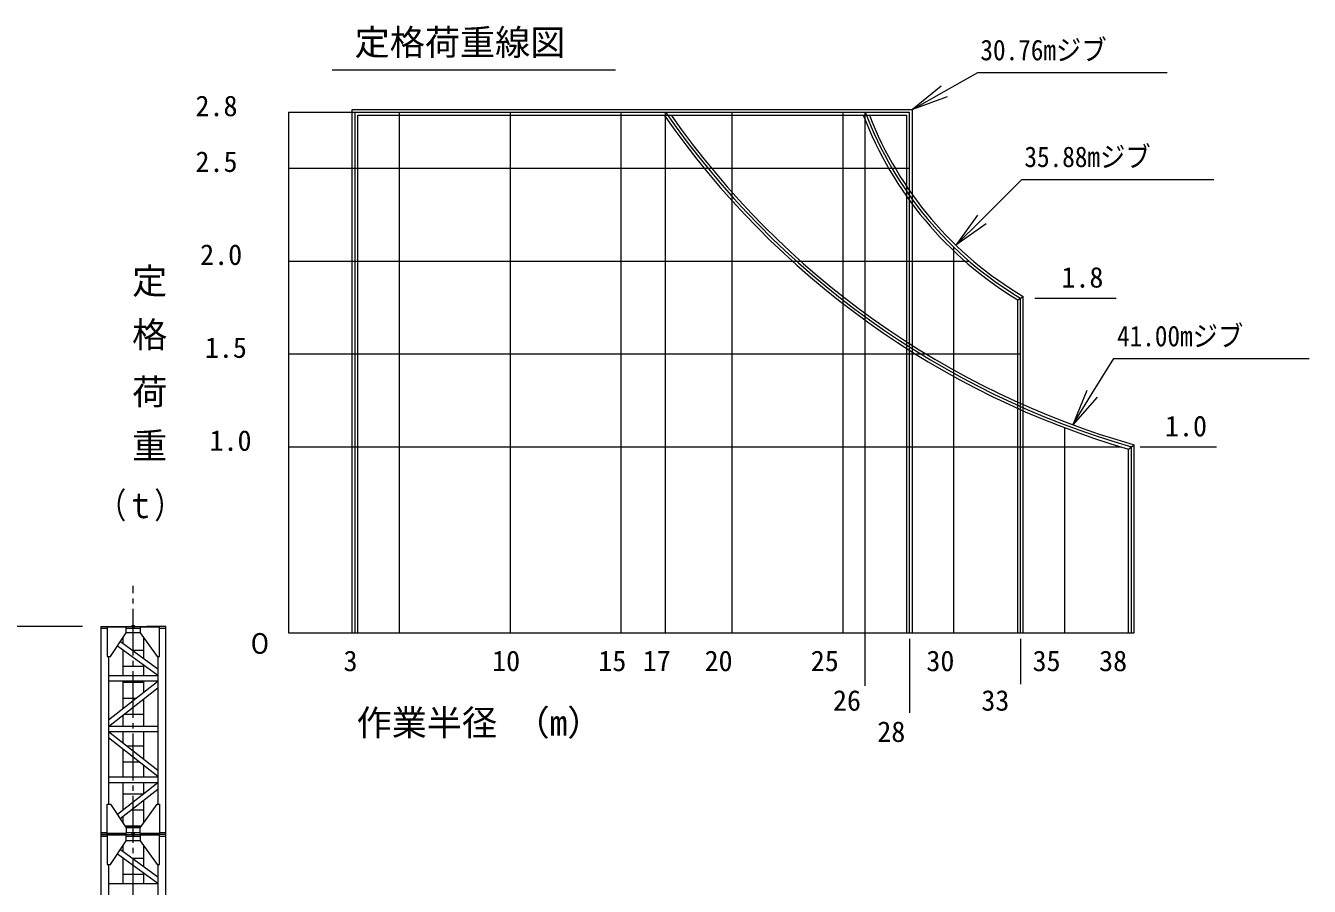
# Model space of a CAD drawing. Units: millimetres, scale not verified. Extents: x -32409 to 32443, y -43405 to 44769.
# Drawn here: x -9161 to 15512, y -10289 to 6264 of the extents above; entities that cross this region are included whole.
import ezdxf
from ezdxf.enums import TextEntityAlignment as Align

# ---------------------------------------------------------------- set-up
doc = ezdxf.new("R2010")
doc.units = ezdxf.units.MM
doc.header["$LTSCALE"] = 100
doc.header["$PDMODE"] = 32
doc.header["$PDSIZE"] = 50
doc.linetypes.add('CHAIN2', pattern=[12, 9, -1, 1, -1])
for name, color, linetype, lineweight in [('0-1_10 常用実線', 3, 'Continuous', 18), ('0-3_12 常用一点鎖線', 3, 'CHAIN2', 18), ('0-5_05 寸法', 7, 'Continuous', 18)]:
    doc.layers.add(name, color=color, linetype=linetype, lineweight=lineweight)
doc.styles.add('ＭＳ ゴシック', font='')
doc.styles.get('ＭＳ ゴシック').set_extended_font_data('MS Gothic')

msp = doc.modelspace()

# ---------------------------------------------------------------- linework, layer by layer
at = {"layer": '0-1_10 常用実線'}
for p, q in [((-7717.7, -5288.8), (-7352.7, -5288.8)), ((-7717.7, -5288.8), (-7717.7, -9288.8)), ((-7717.7, -5323.8), (-7597.7, -5323.8)), ((-7352.7, -5288.8), (-7352.7, -5303.8)), ((-7352.7, -5288.8), (-6832.7, -5288.8)), ((-7227.7, -5323.8), (-6957.7, -5323.8)), ((-6957.7, -5413.8), (-7227.7, -5413.8)), ((-6832.7, -5303.8), (-6832.7, -5288.8)), ((-6467.7, -5288.8), (-6832.7, -5288.8)), ((-6587.7, -5323.8), (-6467.7, -5323.8)), ((-6467.7, -9288.8), (-6467.7, -5288.8)), ((-7393.6, -5661.2), (-6617.7, -6228.8)), ((-7337.9, -5578), (-6617.7, -6104.9)), ((-7292.7, -5510.7), (-7292.7, -5611.1)), ((-6892.7, -5903.7), (-6892.7, -5504.8)), ((-7567.7, -5868.8), (-7567.7, -8708.8)), ((-7292.7, -5735), (-7292.7, -6238.8)), ((-6892.7, -5753.8), (-7092.7, -5753.8)), ((-6617.7, -5868.8), (-6617.7, -8708.8)), ((-6892.7, -6060.8), (-7292.7, -6060.8)), ((-6892.7, -6238.8), (-6892.7, -6027.6)), ((-6617.7, -6238.8), (-7567.7, -6238.8)), ((-7567.7, -6338.8), (-6617.7, -6338.8)), ((-6617.7, -6348.8), (-7567.7, -7091.7)), ((-7292.7, -6338.8), (-7292.7, -6876.6)), ((-6892.7, -6367.8), (-7292.7, -6367.8)), ((-6892.7, -6563.8), (-6892.7, -6338.8)), ((-6617.7, -6475.7), (-7567.7, -7218.6)), ((-7034.6, -6674.8), (-7292.7, -6674.8)), ((-6892.7, -7213.8), (-6892.7, -6690.8)), ((-7292.7, -7003.6), (-7292.7, -7213.8)), ((-6892.7, -6981.8), (-7264.9, -6981.8)), ((-6617.7, -7213.8), (-7567.7, -7213.8)), ((-7567.7, -7308.9), (-6617.7, -8051.8)), ((-7567.7, -7313.8), (-6617.7, -7313.8)), ((-7292.7, -7313.8), (-7292.7, -7524)), ((-6892.7, -7836.8), (-6892.7, -7313.8)), ((-6617.7, -8178.8), (-7567.7, -7435.9)), ((-6892.7, -7595.8), (-7200.9, -7595.8)), ((-7292.7, -7650.9), (-7292.7, -8188.8)), ((-6970.7, -7902.8), (-7292.7, -7902.8)), ((-6892.7, -8188.8), (-6892.7, -7963.7)), ((-6617.7, -8188.8), (-7567.7, -8188.8)), ((-7567.7, -8288.8), (-6617.7, -8288.8)), ((-6617.7, -8298.8), (-7398.4, -8909.2)), ((-7292.7, -8288.8), (-7292.7, -8826.6)), ((-6892.7, -8513.8), (-6892.7, -8288.8)), ((-6617.7, -8425.7), (-7342.5, -8992.5)), ((-6892.7, -8516.8), (-7292.7, -8516.8)), ((-6892.7, -8823.8), (-7126.8, -8823.8)), ((-6892.7, -9072.8), (-6892.7, -8640.8)), ((-7292.7, -8953.6), (-7292.7, -9066.8)), ((-7717.7, -9253.8), (-7597.7, -9253.8)), ((-7352.7, -9288.8), (-7717.7, -9288.8)), ((-7717.7, -9288.8), (-7352.7, -9288.8)), ((-7717.7, -9288.8), (-7717.7, -13288.8)), ((-7717.7, -9323.8), (-7597.7, -9323.8)), ((-7352.7, -9288.8), (-7352.7, -9273.8)), ((-7352.7, -9288.8), (-6832.7, -9288.8)), ((-7352.7, -9288.8), (-7352.7, -9303.8)), ((-7352.7, -9288.8), (-6832.7, -9288.8)), ((-6934.2, -9130.8), (-7249.9, -9130.8)), ((-7234.4, -9153.8), (-6950.6, -9153.8)), ((-6957.7, -9163.8), (-7227.7, -9163.8)), ((-7227.7, -9253.8), (-6957.7, -9253.8)), ((-7227.7, -9323.8), (-6957.7, -9323.8)), ((-6832.7, -9288.8), (-6832.7, -9273.8)), ((-6467.7, -9288.8), (-6832.7, -9288.8)), ((-6832.7, -9303.8), (-6832.7, -9288.8)), ((-6467.7, -9288.8), (-6832.7, -9288.8)), ((-6587.7, -9253.8), (-6467.7, -9253.8)), ((-6587.7, -9323.8), (-6467.7, -9323.8)), ((-6467.7, -13288.8), (-6467.7, -9288.8)), ((-7337.9, -9578), (-6617.7, -10104.9)), ((-7292.7, -9510.7), (-7292.7, -9611.1)), ((-6957.7, -9413.8), (-7227.7, -9413.8)), ((-6892.7, -9903.7), (-6892.7, -9504.8)), ((-7567.7, -9868.8), (-7567.7, -12708.8)), ((-7393.6, -9661.2), (-6617.7, -10228.8)), ((-7292.7, -9735), (-7292.7, -10238.8)), ((-6892.7, -9753.8), (-7092.7, -9753.8)), ((-6617.7, -9868.8), (-6617.7, -12708.8)), ((-6892.7, -10060.8), (-7292.7, -10060.8)), ((-6892.7, -10238.8), (-6892.7, -10027.6)), ((-6617.7, -10238.8), (-7567.7, -10238.8))]:
    msp.add_line(p, q, dxfattribs=at)
for points in [[(-7597.7, -5303.8), (-7597.7, -5868.8), (-7532.7, -5868.8), (-7227.7, -5413.8), (-7227.7, -5303.8)], [(-6957.7, -5303.8), (-6957.7, -5413.8), (-6632.7, -5868.8), (-6587.7, -5868.8), (-6587.7, -5303.8)], [(-7597.7, -9273.8), (-7597.7, -8708.8), (-7532.7, -8708.8), (-7227.7, -9163.8), (-7227.7, -9273.8)], [(-6957.7, -9273.8), (-6957.7, -9163.8), (-6632.7, -8708.8), (-6587.7, -8708.8), (-6587.7, -9273.8)], [(-7597.7, -9303.8), (-7597.7, -9868.8), (-7532.7, -9868.8), (-7227.7, -9413.8), (-7227.7, -9303.8)], [(-6957.7, -9303.8), (-6957.7, -9413.8), (-6632.7, -9868.8), (-6587.7, -9868.8), (-6587.7, -9303.8)]]:
    msp.add_lwpolyline(points, close=True, dxfattribs=at)
msp.add_lwpolyline([(-7271.7, -8810.2), (-7279.1, -8810.2), (-7292.7, -8823.8), (-7291.1, -8825.4)], dxfattribs=at)
for p in [(-7092.7, -5288.8), (-7092.7, -9288.8)]:
    msp.add_point(p, dxfattribs=at)
at = {"layer": '0-3_12 常用一点鎖線'}
msp.add_line((-7092.7, -23850.2), (-7092.7, -4511.4), dxfattribs=at)
at = {"layer": '0-5_05 寸法'}
for p, q in [((-3269.3, 5412.5), (2176, 5412.5)), ((8492.8, 4995.8), (9139.9, 5360.9)), ((9139.9, 5360.9), (12778.4, 5360.9)), ((8550.2, 4894.2), (7883.2, 4651.8)), ((-4107.7, 4597.8), (-4107.7, -5413.8)), ((-4107.7, 4597.8), (7829.2, 4597.8)), ((-2882.7, -5413.8), (-2882.7, 4651.8)), ((-2882.7, 4651.8), (7883.2, 4651.8)), ((-2828.7, -5413.8), (-2828.7, 4597.8)), ((-2774.7, -5413.8), (-2774.7, 4543.8)), ((-2774.7, 4543.8), (7775.2, 4543.8)), ((-1976.1, -5413.8), (-1976.1, 4597.8)), ((155.5, -5413.8), (155.5, 4597.8)), ((2287.1, -5413.8), (2287.1, 4597.8)), ((3111.4, 4543.8), (3243.1, 4543.8)), ((3139.7, -5413.8), (3139.7, 4597.8)), ((4418.6, -5413.8), (4418.6, 4597.8)), ((6550.2, -5413.8), (6550.2, 4597.8)), ((6939.3, 4543.8), (7055, 4543.8)), ((6976.5, -6434.4), (6976.5, 4597.8)), ((7775.2, -5413.8), (7775.2, 4543.8)), ((7829.2, -5413.8), (7829.2, 4597.8)), ((7883.2, -5413.8), (7883.2, 4651.8)), ((-4107.7, 3525.1), (7829.2, 3525.1)), ((9215, 2536), (9986.5, 3307.5)), ((9986.5, 3307.5), (13675.5, 3307.5)), ((9297.5, 2453.5), (8720, 2041)), ((8681.8, -5413.8), (8681.8, 2002.8)), ((-4107.7, 1737.3), (8972.3, 1737.3)), ((9906.8, 991.7), (10014.8, 1052.9)), ((9906.8, -5413.8), (9906.8, 991.7)), ((9960.8, -5413.8), (9960.8, 1022.2)), ((10014.8, -5413.8), (10014.8, 1052.9)), ((10238.4, 1022.2), (11796.4, 1022.2)), ((-4107.7, -50.5), (9960.8, -50.5)), ((11334.7, -816.9), (11756.4, -140.1)), ((11756.4, -140.1), (15512.1, -140.1)), ((11433.7, -878.6), (10964.6, -1411.1)), ((10813.4, -5413.8), (10813.4, -1469.9)), ((-4107.7, -1838.2), (11901, -1838.2)), ((12038.3, -1878.8), (12146.3, -1797.5)), ((12038.3, -5413.8), (12038.3, -1878.8)), ((12092.3, -5413.8), (12092.3, -1838.2)), ((12146.3, -5413.8), (12146.3, -1797.5)), ((12263.6, -1838.2), (13726.1, -1838.2)), ((-8067.7, -5288.8), (-12696.1, -5288.8)), ((-4107.7, -5413.8), (12092.3, -5413.8)), ((-2882.7, -5413.8), (-2774.7, -5413.8)), ((7775.2, -5413.8), (7883.2, -5413.8)), ((9906.8, -5413.8), (10014.8, -5413.8)), ((12038.3, -5413.8), (12146.3, -5413.8)), ((7829.2, -5531.3), (7829.2, -6953)), ((9960.8, -5531.3), (9960.8, -6397.9))]:
    msp.add_line(p, q, dxfattribs=at)
for points in [[(8435.5, 5097.4), (7883.2, 4651.8), (8492.8, 4995.8)], [(9132.5, 2618.5), (8720, 2041), (9215, 2536)], [(11235.7, -755.3), (10964.6, -1411.1), (11334.7, -816.9)]]:
    msp.add_lwpolyline(points, dxfattribs=at)
for centre, radius, start, end in [((16633.4, 13923.2), 16456.5, 214.7466, 253.78597), ((16633.4, 13923.2), 16402.5, 214.64793, 253.92751), ((16633.4, 13923.2), 16348.5, 215.00956, 254.06988), ((13599.1, 7091.9), 7130.7, 200.93762, 238.81428), ((13599.1, 7091.9), 7076.7, 200.63709, 239.06039), ((13599.1, 7091.9), 7022.7, 201.27514, 239.30964)]:
    msp.add_arc(centre, radius, start, end, dxfattribs=at)

# ---------------------------------------------------------------- texts
at = {"layer": '0-5_05 寸法', "style": 'ＭＳ ゴシック'}
for s, height, p in [('定格荷重線図', 494.9, (-2838.3, 5547.5)), ('2.8', 395.9, (-5897.2, 4404.1)), ('2.5', 395.9, (-5897.2, 3331.5)), ('2.0', 395.9, (-5807.2, 1543.7)), ('定', 494.9, (-7115, 956)), ('1.8', 395.9, (10746.1, 1107.5)), ('格', 494.9, (-7115, -76.3)), ('1.5', 395.9, (-5717.2, -244.1)), ('荷', 494.9, (-7115, -1174.9)), ('1.0', 395.9, (12737.7, -1753)), ('重', 494.9, (-7115, -2209.6)), ('1.0', 395.9, (-5627.2, -2031.9)), ('０', 395.9, (-4929, -5934.2)), ('3', 395.9, (-3052.1, -6269.3)), ('10', 395.9, (-195.5, -6269.3)), ('15', 395.9, (1846.1, -6269.3)), ('17', 395.9, (2698.8, -6269.3)), ('20', 395.9, (3887.7, -6269.3)), ('25', 395.9, (5929.3, -6269.3)), ('30', 395.9, (8150.9, -6269.3)), ('35', 395.9, (10192.4, -6269.3)), ('38', 395.9, (11471.4, -6269.3)), ('26', 395.9, (6355.6, -7029.7)), ('33', 395.9, (9207.8, -7029.7)), ('作業半径 （m）', 494.9, (-2800.5, -7536.9)), ('28', 395.9, (7208.2, -7630.6))]:
    msp.add_text(s, height=height, dxfattribs=at).set_placement(p, align=Align.BOTTOM_LEFT)
for s, height, width, p in [('30.76mジブ', 395.9, 0.9, (9189.1, 5479.1)), ('35.88mジブ', 395.9, 0.9, (10035.7, 3425.7)), ('41.00mジブ', 395.9, 0.9, (11815.6, -21.9)), ('（ｔ）', 494.9, 0.8, (-7767.7, -3356.2))]:
    msp.add_text(s, height=height, dxfattribs=dict(at, width=width)).set_placement(p, align=Align.BOTTOM_LEFT)

doc.saveas('drawing.dxf')
